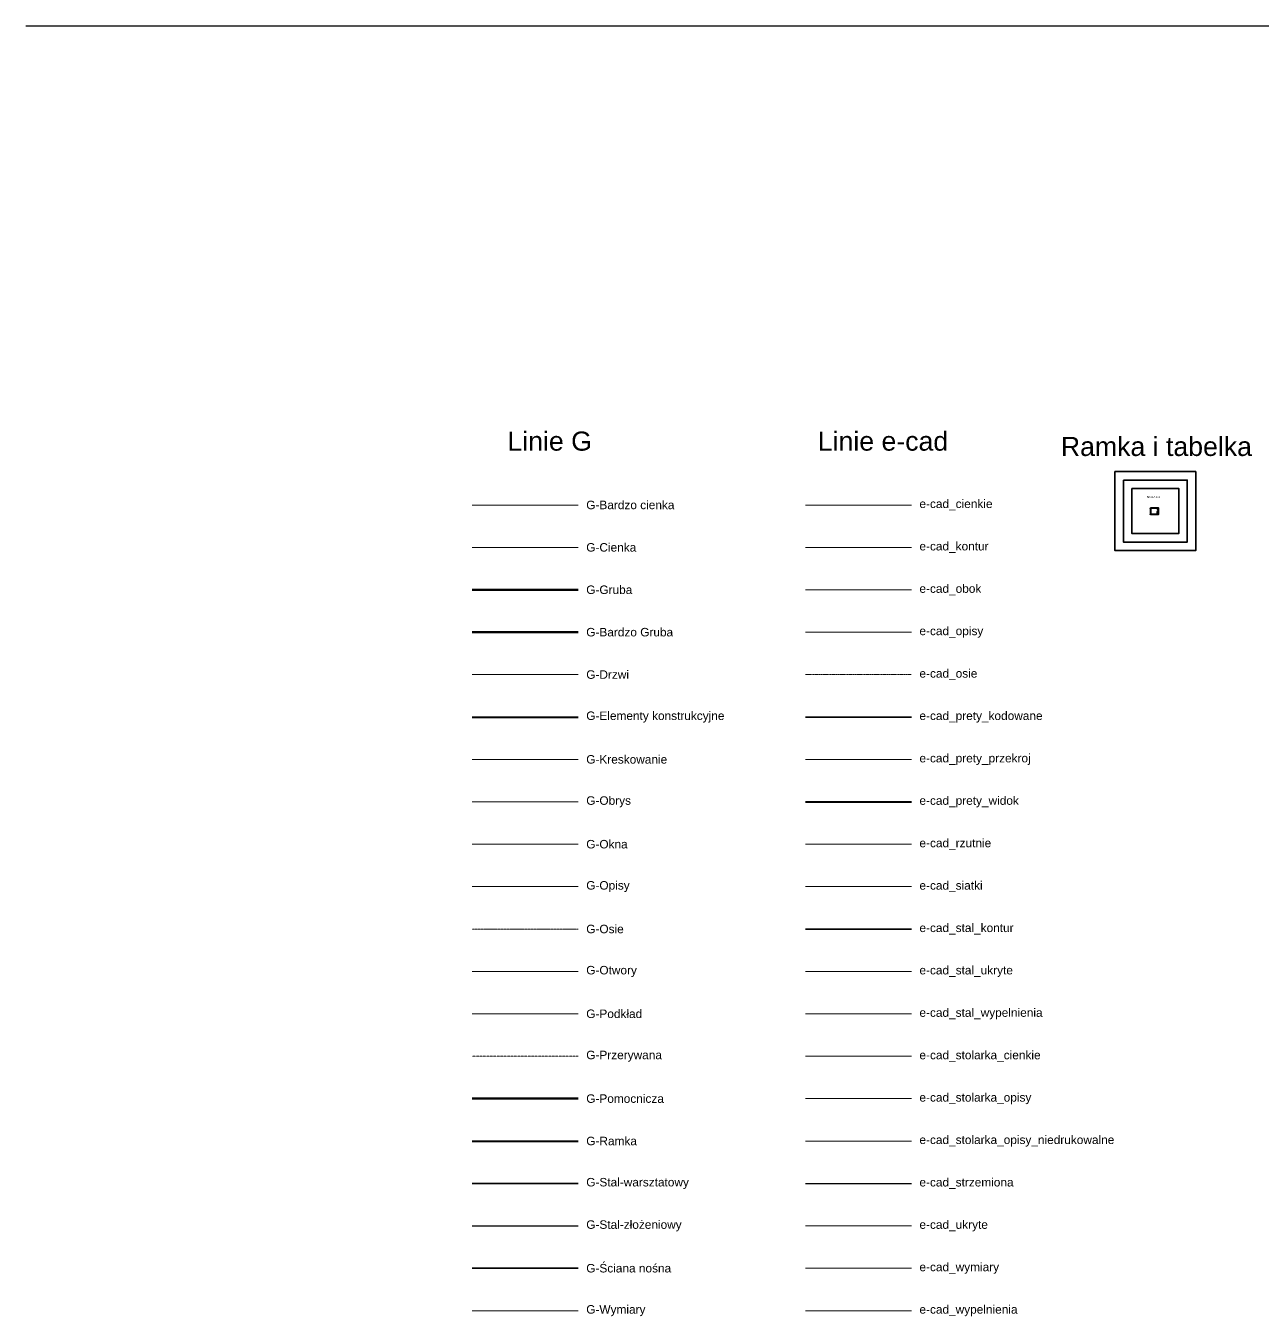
# Model space of a CAD drawing. Header units: millimetres. Extents: x -21220 to 1756793, y -806857 to 86733.
# Drawn here: x -21220 to 37110, y -59451 to 1411 of the extents above; entities that cross this region are included whole.
import ezdxf

# ---------------------------------------------------------------- set-up
doc = ezdxf.new("R2010")
doc.units = ezdxf.units.MM
doc.header["$LTSCALE"] = 10
doc.header["$MEASUREMENT"] = 0
doc.linetypes.add('DASHDOT', pattern=[1, 0.5, -0.25, 0, -0.25])
doc.linetypes.add('DASHED', pattern=[0.75, 0.5, -0.25])
doc.layers.get('Defpoints').update_dxf_attribs({"color": 2, "lineweight": 50})
for name, color, linetype, lineweight in [('e-cad_cienkie', 4, 'Continuous', 9), ('e-cad_kontur', 3, 'Continuous', 20), ('e-cad_obok', 9, 'Continuous', 9), ('e-cad_opisy', 2, 'Continuous', 18), ('e-cad_osie', 6, 'DASHDOT', 9), ('e-cad_prety_kodowane', 1, 'Continuous', 35), ('e-cad_prety_przekroj', 4, 'Continuous', 9), ('e-cad_prety_widok', 1, 'Continuous', 40), ('e-cad_siatki', 4, 'Continuous', 9), ('e-cad_stal_kontur', 3, 'Continuous', 35), ('e-cad_stal_ukryte', 9, 'DASHED', 5), ('e-cad_stal_wypelnienia', 8, 'Continuous', 5), ('e-cad_stolarka_cienkie', 1, 'Continuous', 9), ('e-cad_stolarka_opisy', 7, 'Continuous', 13), ('e-cad_strzemiona', 6, 'Continuous', 25), ('e-cad_ukryte', 9, 'DASHED', 5), ('e-cad_wymiary', 4, 'Continuous', 9), ('e-cad_wypelnienia', 254, 'Continuous', 9), ('G-Bardzo cienka', 8, 'Continuous', 0), ('G-Bardzo Gruba', 5, 'Continuous', 70), ('G-Bloki', 221, 'Continuous', 5), ('G-Cienka', 4, 'Continuous', 9), ('G-Drzwi', 5, 'Continuous', 20), ('G-Elementy konstrukcyjne', 1, 'Continuous', 40), ('G-Gruba', 1, 'Continuous', 50), ('G-Kreskowanie', 9, 'Continuous', 5), ('G-Obrys', 3, 'Continuous', 20), ('G-Okna', 5, 'Continuous', 20), ('G-Opisy', 2, 'Continuous', 18), ('G-Otwory', 6, 'Continuous', 15), ('G-Podkład', 9, 'Continuous', 13), ('G-Przerywana', 8, 'DASHED', 15), ('G-Ramka', 5, 'Continuous', 40), ('G-Stal-warsztatowy', 1, 'Continuous', 35), ('G-Stal-złożeniowy', 3, 'Continuous', 25), ('G-Tabelka', 7, 'Continuous', 5), ('G-Ściana nośna', 3, 'Continuous', 35)]:
    doc.layers.add(name, color=color, linetype=linetype, lineweight=lineweight)
for name, color, linetype, lineweight, plot in [('e-cad_rzutnie', 61, 'Continuous', 5, False), ('e-cad_stolarka_opisy_niedrukowalne', 61, 'Continuous', 5, False), ('G-Pomocnicza', 6, 'Continuous', 50, False)]:
    doc.layers.add(name, color=color, linetype=linetype, lineweight=lineweight, plot=plot)
doc.styles.add('Arial-GG', font='arial.ttf')
doc.styles.add('DB-1.0', font='arial.ttf')
doc.dimstyles.new('S-1 do 10-GG', dxfattribs={"dimscale": 10, "dimtxt": 2.2, "dimasz": 2, "dimexe": 1, "dimexo": 2, "dimgap": 0.6, "dimtad": 1, "dimdec": 0, "dimrnd": 1, "dimtxsty": 'Arial-GG', "dimcen": 0, "dimclrd": 256, "dimclre": 256, "dimclrt": 7, "dimadec": 0, "dimazin": 0, "dimtfac": 1, "dimtdec": 0, "dimtix": 1, "dimtmove": 0, "dimatfit": 2, "dimfxl": 1, "dimlwd": 5, "dimlwe": 5, "dimarcsym": 0})

# ---------------------------------------------------------------- blocks, each defined once
blk = doc.blocks.new('*D549')
at = {"layer": 'Defpoints', "color": 0, "ltscale": 0.8, "transparency": 16777216}
for p in [(-10, 167), (410, 0), (410, -52)]:
    blk.add_point(p, dxfattribs=at)
at = {"layer": 'Defpoints', "color": 7, "ltscale": 0.8, "transparency": 16777216, "insert": (158, -26), "char_height": 33, "attachment_point": 5, "style": 'Arial-GG'}
blk.add_mtext('297 x 420', dxfattribs=at)
blk = doc.blocks.new('*U548')
blk.add_point((1, 5))
at = {"ltscale": 0.8}
blk.add_point((405, 5), dxfattribs=at)
at = {"ltscale": 2}
blk.add_point((405, 5), dxfattribs=at)
at = {"layer": 'G-Ramka', "color": 5}
blk.add_lwpolyline([(25, 282), (25, 5), (405, 5), (405, 282)], close=True, dxfattribs=at)
at = {"layer": 'G-Tabelka'}
for p in [(0, 287), (0, 0), (410, 287), (410, 0)]:
    blk.add_point(p, dxfattribs=at)
at = {"layer": 'G-Ramka', "color": 2, "insert": (0, -11), "char_height": 5, "width": 104.244, "attachment_point": 1, "style": 'DB-1.0'}
blk.add_mtext('{\\C7;format A3:}', dxfattribs=at)
at = {"layer": 'Defpoints', "ltscale": 2}
dim = blk.add_linear_dim(base=(410, -52), p1=(-10, 167.4), p2=(410, 0), dimstyle='S-1 do 10-GG', override={"dimscale": 15, "dimpost": '297 x <>', "dimse1": 1, "dimse2": 1, "dimsd1": 1, "dimsd2": 1}, dxfattribs=at)
dim.commit()
dim.dimension.update_dxf_attribs({"geometry": '*D549', "text_midpoint": (158.4, -52), "dimtype": 160})

msp = doc.modelspace()

# ---------------------------------------------------------------- linework, layer by layer
at = {"ltscale": 0.8}
msp.add_line((-21219.54, 1411.05), (423889.51, 1411.05), dxfattribs=at)
at = {"layer": 'e-cad_cienkie', "ltscale": 4}
msp.add_lwpolyline([(15559.77, -21191.16), (20559.77, -21191.16)], dxfattribs=at)
at = {"layer": 'e-cad_kontur', "ltscale": 4}
msp.add_lwpolyline([(15559.77, -23191.16), (20559.77, -23191.16)], dxfattribs=at)
at = {"layer": 'e-cad_obok', "ltscale": 4}
msp.add_lwpolyline([(15559.77, -25191.16), (20559.77, -25191.16)], dxfattribs=at)
at = {"layer": 'e-cad_opisy', "ltscale": 4}
msp.add_lwpolyline([(15559.77, -27191.16), (20559.77, -27191.16)], dxfattribs=at)
at = {"layer": 'e-cad_osie', "ltscale": 4}
msp.add_lwpolyline([(15559.77, -29191.16), (20559.77, -29191.16)], dxfattribs=at)
at = {"layer": 'e-cad_osie'}
msp.add_lwpolyline([(-159.75, -41191.16), (4840.25, -41191.16)], dxfattribs=at)
at = {"layer": 'e-cad_prety_kodowane', "ltscale": 4}
msp.add_lwpolyline([(15559.77, -31191.16), (20559.77, -31191.16)], dxfattribs=at)
at = {"layer": 'e-cad_prety_przekroj', "ltscale": 4}
msp.add_lwpolyline([(15559.77, -33191.16), (20559.77, -33191.16)], dxfattribs=at)
at = {"layer": 'e-cad_prety_widok', "ltscale": 4}
msp.add_lwpolyline([(15559.77, -35191.16), (20559.77, -35191.16)], dxfattribs=at)
at = {"layer": 'e-cad_rzutnie', "ltscale": 4}
msp.add_lwpolyline([(15559.77, -37191.16), (20559.77, -37191.16)], dxfattribs=at)
at = {"layer": 'e-cad_siatki', "ltscale": 4}
msp.add_lwpolyline([(15559.77, -39191.16), (20559.77, -39191.16)], dxfattribs=at)
at = {"layer": 'e-cad_stal_kontur', "ltscale": 4}
msp.add_lwpolyline([(15559.77, -41191.16), (20559.77, -41191.16)], dxfattribs=at)
at = {"layer": 'e-cad_stal_ukryte', "ltscale": 4}
msp.add_lwpolyline([(15559.77, -43191.16), (20559.77, -43191.16)], dxfattribs=at)
at = {"layer": 'e-cad_stal_wypelnienia', "ltscale": 4}
msp.add_lwpolyline([(15559.77, -45191.16), (20559.77, -45191.16)], dxfattribs=at)
at = {"layer": 'e-cad_stolarka_cienkie', "ltscale": 4}
msp.add_lwpolyline([(15559.77, -47191.16), (20559.77, -47191.16)], dxfattribs=at)
at = {"layer": 'e-cad_stolarka_opisy', "ltscale": 4}
msp.add_lwpolyline([(15559.77, -49191.16), (20559.77, -49191.16)], dxfattribs=at)
at = {"layer": 'e-cad_stolarka_opisy_niedrukowalne', "ltscale": 4}
msp.add_lwpolyline([(15559.77, -51191.16), (20559.77, -51191.16)], dxfattribs=at)
at = {"layer": 'e-cad_strzemiona', "ltscale": 4}
msp.add_lwpolyline([(15559.77, -53191.16), (20559.77, -53191.16)], dxfattribs=at)
at = {"layer": 'e-cad_ukryte', "ltscale": 4}
msp.add_lwpolyline([(15559.77, -55191.16), (20559.77, -55191.16)], dxfattribs=at)
at = {"layer": 'e-cad_wymiary', "ltscale": 4}
msp.add_lwpolyline([(15559.77, -57191.16), (20559.77, -57191.16)], dxfattribs=at)
at = {"layer": 'e-cad_wypelnienia', "ltscale": 4}
msp.add_lwpolyline([(15559.77, -59191.16), (20559.77, -59191.16)], dxfattribs=at)
at = {"layer": 'G-Bardzo cienka', "ltscale": 2}
msp.add_lwpolyline([(-159.75, -21191.16), (4840.25, -21191.16)], dxfattribs=at)
at = {"layer": 'G-Bardzo Gruba', "ltscale": 2}
msp.add_lwpolyline([(-159.75, -27191.16), (4840.25, -27191.16)], dxfattribs=at)
at = {"layer": 'G-Cienka', "ltscale": 2}
for points in [[(-159.75, -23191.16), (4840.25, -23191.16)], [(-159.75, -59191.16), (4840.25, -59191.16)]]:
    msp.add_lwpolyline(points, dxfattribs=at)
at = {"layer": 'G-Drzwi', "ltscale": 2}
msp.add_lwpolyline([(-159.75, -29191.16), (4840.25, -29191.16)], dxfattribs=at)
at = {"layer": 'G-Elementy konstrukcyjne', "ltscale": 2}
msp.add_lwpolyline([(-159.75, -31191.16), (4840.25, -31191.16)], dxfattribs=at)
at = {"layer": 'G-Gruba', "ltscale": 2}
msp.add_lwpolyline([(-159.75, -25191.16), (4840.25, -25191.16)], dxfattribs=at)
at = {"layer": 'G-Kreskowanie', "ltscale": 2}
msp.add_lwpolyline([(-159.75, -33191.16), (4840.25, -33191.16)], dxfattribs=at)
at = {"layer": 'G-Obrys', "ltscale": 2}
msp.add_lwpolyline([(-159.75, -35191.16), (4840.25, -35191.16)], dxfattribs=at)
at = {"layer": 'G-Okna', "ltscale": 2}
msp.add_lwpolyline([(-159.75, -37191.16), (4840.25, -37191.16)], dxfattribs=at)
at = {"layer": 'G-Opisy'}
for p, q in [((32156.11, -21409.22), (32156.11, -21434.8)), ((32156.11, -21409.22), (32217.4, -21409.22)), ((32156.11, -21416.86), (32217.4, -21416.86)), ((32156.11, -21421.35), (32217.4, -21421.35)), ((32156.11, -21425.83), (32217.4, -21425.83)), ((32156.11, -21430.32), (32217.4, -21430.32)), ((32156.11, -21434.8), (32217.4, -21434.8)), ((32171.74, -21409.22), (32171.74, -21434.8)), ((32197.62, -21409.22), (32197.62, -21434.8)), ((32217.4, -21409.22), (32217.4, -21434.8))]:
    msp.add_line(p, q, dxfattribs=at)
at = {"layer": 'G-Opisy', "ltscale": 2}
msp.add_lwpolyline([(-159.75, -39191.16), (4840.25, -39191.16)], dxfattribs=at)
at = {"layer": 'G-Otwory', "ltscale": 2}
msp.add_lwpolyline([(-159.75, -43191.16), (4840.25, -43191.16)], dxfattribs=at)
at = {"layer": 'G-Podkład', "ltscale": 0.8}
msp.add_lwpolyline([(32138.41, -21499.41), (32222.41, -21499.41), (32222.41, -21624.4), (32138.41, -21624.4)], close=True, dxfattribs=at)
at = {"layer": 'G-Podkład', "ltscale": 2}
msp.add_lwpolyline([(-159.75, -45191.16), (4840.25, -45191.16)], dxfattribs=at)
at = {"layer": 'G-Pomocnicza', "ltscale": 2}
msp.add_lwpolyline([(-159.75, -49191.16), (4840.25, -49191.16)], dxfattribs=at)
at = {"layer": 'G-Przerywana'}
msp.add_lwpolyline([(-159.75, -47191.16), (4840.25, -47191.16)], dxfattribs=at)
at = {"layer": 'G-Ramka', "ltscale": 2}
msp.add_lwpolyline([(-159.75, -51191.16), (4840.25, -51191.16)], dxfattribs=at)
at = {"layer": 'G-Stal-warsztatowy', "ltscale": 0.8}
for points in [[(30162.55, -19612.12), (33976.17, -19612.12), (33976.17, -23339.38), (30162.55, -23339.38)], [(30562.55, -20012.12), (33576.17, -20012.12), (33576.17, -22939.38), (30562.55, -22939.38)], [(30962.55, -20412.12), (33176.17, -20412.12), (33176.17, -22539.38), (30962.55, -22539.38)]]:
    msp.add_lwpolyline(points, close=True, dxfattribs=at)
at = {"layer": 'G-Stal-warsztatowy', "ltscale": 2}
msp.add_lwpolyline([(-159.75, -53191.16), (4840.25, -53191.16)], dxfattribs=at)
at = {"layer": 'G-Stal-złożeniowy', "ltscale": 2}
msp.add_lwpolyline([(-159.75, -55191.16), (4840.25, -55191.16)], dxfattribs=at)
at = {"layer": 'G-Ściana nośna', "ltscale": 2}
msp.add_lwpolyline([(-159.75, -57191.16), (4840.25, -57191.16)], dxfattribs=at)

# ---------------------------------------------------------------- block references
at = {"layer": 'G-Bloki', "ltscale": 2}
msp.add_blockref('*U548', (31817.41, -21629.4), dxfattribs=at)

# ---------------------------------------------------------------- texts
at = {"layer": 'G-Elementy konstrukcyjne', "insert": (32214.47, -21354.45), "char_height": 10, "width": 570.4288, "attachment_point": 3, "style": 'Arial-GG'}
msp.add_mtext('{\\C2;RZUT FUNDAMENTÓW \\PSKALA 1:1}', dxfattribs=at)
at = {"layer": 'G-Opisy', "color": 2, "style": 'Arial-GG'}
for s, insert, char_height, width, attachment_point in [('\\pi6207.8;Linie G', (-4704.71, -18640.64), 900, 16228.5896, 7), ('\\pi5130.4;Linie e-cad', (11014.81, -18640.64), 900, 16228.5896, 7), ('\\pi3683.1;Ramka i tabelka', (23929.06, -18891.53), 900, 16228.5896, 7), ('G-Bardzo cienka', (5220.25, -21191.16), 400, 21834.786, 4), ('e-cad_cienkie', (20939.77, -21191.16), 400, 6326.4008, 4), ('\\pi518.25;SKALA 1:1', (31143.36, -20859.43), 90, 1622.859, 7), ('ELEMENT', (32163.93, -21413.04), 2, 15.6257, 5), ('WS-1', (32163.93, -21432.56), 2, 15.6257, 5), ('TS-1', (32163.93, -21428.08), 2, 15.6257, 5), ('RS-1', (32163.93, -21419.1), 2, 15.6257, 5), ('RS-2', (32163.93, -21423.59), 2, 15.6257, 5), ('RK 4,0x100x100', (32184.68, -21428.08), 2, 25.8752, 5), ('RK 4,0x100x100', (32184.68, -21432.56), 2, 25.8752, 5), ('HEA 180', (32184.68, -21419.1), 2, 25.8752, 5), ('PROFIL', (32184.68, -21413.04), 2, 25.8752, 5), ('C180', (32184.68, -21423.59), 2, 25.8752, 5), ('STAL ST3S', (32207.51, -21419.1), 2, 19.7815, 5), ('STAL ST3S', (32207.51, -21423.59), 2, 19.7815, 5), ('STAL ST3S', (32207.51, -21428.08), 2, 19.7815, 5), ('STAL ST3S', (32207.51, -21432.56), 2, 19.7815, 5), ('MATERIAŁ', (32207.51, -21413.04), 2, 19.7815, 5), ('G-Cienka', (5220.25, -23191.16), 400, 6326.4008, 4), ('e-cad_kontur', (20939.77, -23191.16), 400, 6326.4008, 4), ('e-cad_obok', (20939.77, -25191.16), 400, 6326.4008, 4), ('G-Gruba', (5220.25, -25191.16), 400, 6326.4008, 4), ('G-Bardzo Gruba', (5220.25, -27191.16), 400, 6326.4008, 4), ('e-cad_opisy', (20939.77, -27191.16), 400, 6326.4008, 4), ('G-Drzwi', (5220.25, -29191.16), 400, 6326.4008, 4), ('e-cad_osie', (20939.77, -29191.16), 400, 6326.4008, 4), ('G-Elementy konstrukcyjne', (5220.25, -31191.16), 400, 21834.786, 4), ('e-cad_prety_kodowane', (20939.77, -31191.16), 400, 6326.4008, 4), ('G-Kreskowanie', (5220.25, -33191.16), 400, 21834.786, 4), ('e-cad_prety_przekroj', (20939.77, -33191.16), 400, 6326.4008, 4), ('G-Obrys', (5220.25, -35191.16), 400, 6326.4008, 4), ('e-cad_prety_widok', (20939.77, -35191.16), 400, 6326.4008, 4), ('G-Okna', (5220.25, -37191.16), 400, 21834.786, 4), ('e-cad_rzutnie', (20939.77, -37191.16), 400, 6326.4008, 4), ('G-Opisy', (5220.25, -39191.16), 400, 21834.786, 4), ('e-cad_siatki', (20939.77, -39191.16), 400, 6326.4008, 4), ('G-Osie', (5220.25, -41191.16), 400, 21834.786, 4), ('e-cad_stal_kontur', (20939.77, -41191.16), 400, 6326.4008, 4), ('G-Otwory', (5220.25, -43191.16), 400, 21834.786, 4), ('e-cad_stal_ukryte', (20939.77, -43191.16), 400, 6326.4008, 4), ('G-Podkład', (5220.25, -45191.16), 400, 21834.786, 4), ('e-cad_stal_wypelnienia', (20939.77, -45191.16), 400, 6326.4008, 4), ('G-Przerywana', (5220.25, -47191.16), 400, 21834.786, 4), ('e-cad_stolarka_cienkie', (20939.77, -47191.16), 400, 6326.4008, 4), ('G-Pomocnicza', (5220.25, -49191.16), 400, 21834.786, 4), ('e-cad_stolarka_opisy', (20939.77, -49191.16), 400, 6326.4008, 4), ('G-Ramka', (5220.25, -51191.16), 400, 21834.786, 4), ('e-cad_stolarka_opisy_niedrukowalne', (20939.77, -51191.16), 400, 6326.4008, 4), ('G-Stal-warsztatowy', (5220.25, -53191.16), 400, 21834.786, 4), ('e-cad_strzemiona', (20939.77, -53191.16), 400, 6326.4008, 4), ('G-Stal-złożeniowy', (5220.25, -55191.16), 400, 21834.786, 4), ('e-cad_ukryte', (20939.77, -55191.16), 400, 6326.4008, 4), ('G-Ściana nośna', (5220.25, -57191.16), 400, 21834.786, 4), ('e-cad_wymiary', (20939.77, -57191.16), 400, 6326.4008, 4), ('G-Wymiary', (5220.25, -59191.16), 400, 21834.786, 4), ('e-cad_wypelnienia', (20939.77, -59191.16), 400, 6326.4008, 4)]:
    msp.add_mtext(s, dxfattribs=dict(at, insert=insert, char_height=char_height, width=width, attachment_point=attachment_point))
at = {"layer": 'G-Opisy', "insert": (32167.88, -21618.4), "char_height": 3, "width": 59.0624, "attachment_point": 5, "style": 'Arial-GG'}
msp.add_mtext('{\\C1;RZUT FUNDAMENTÓW}', dxfattribs=at)
at = {"layer": 'G-Opisy', "char_height": 2.5, "attachment_point": 7, "style": 'Arial-GG'}
for s, insert in [('{\\W0.9;\\C1;KON-01}', (32204.25, -21622.77)), ('{\\W0.9;\\C1;1:1}', (32211.43, -21616.1))]:
    msp.add_mtext(s, dxfattribs=dict(at, insert=insert))

doc.saveas('drawing.dxf')
